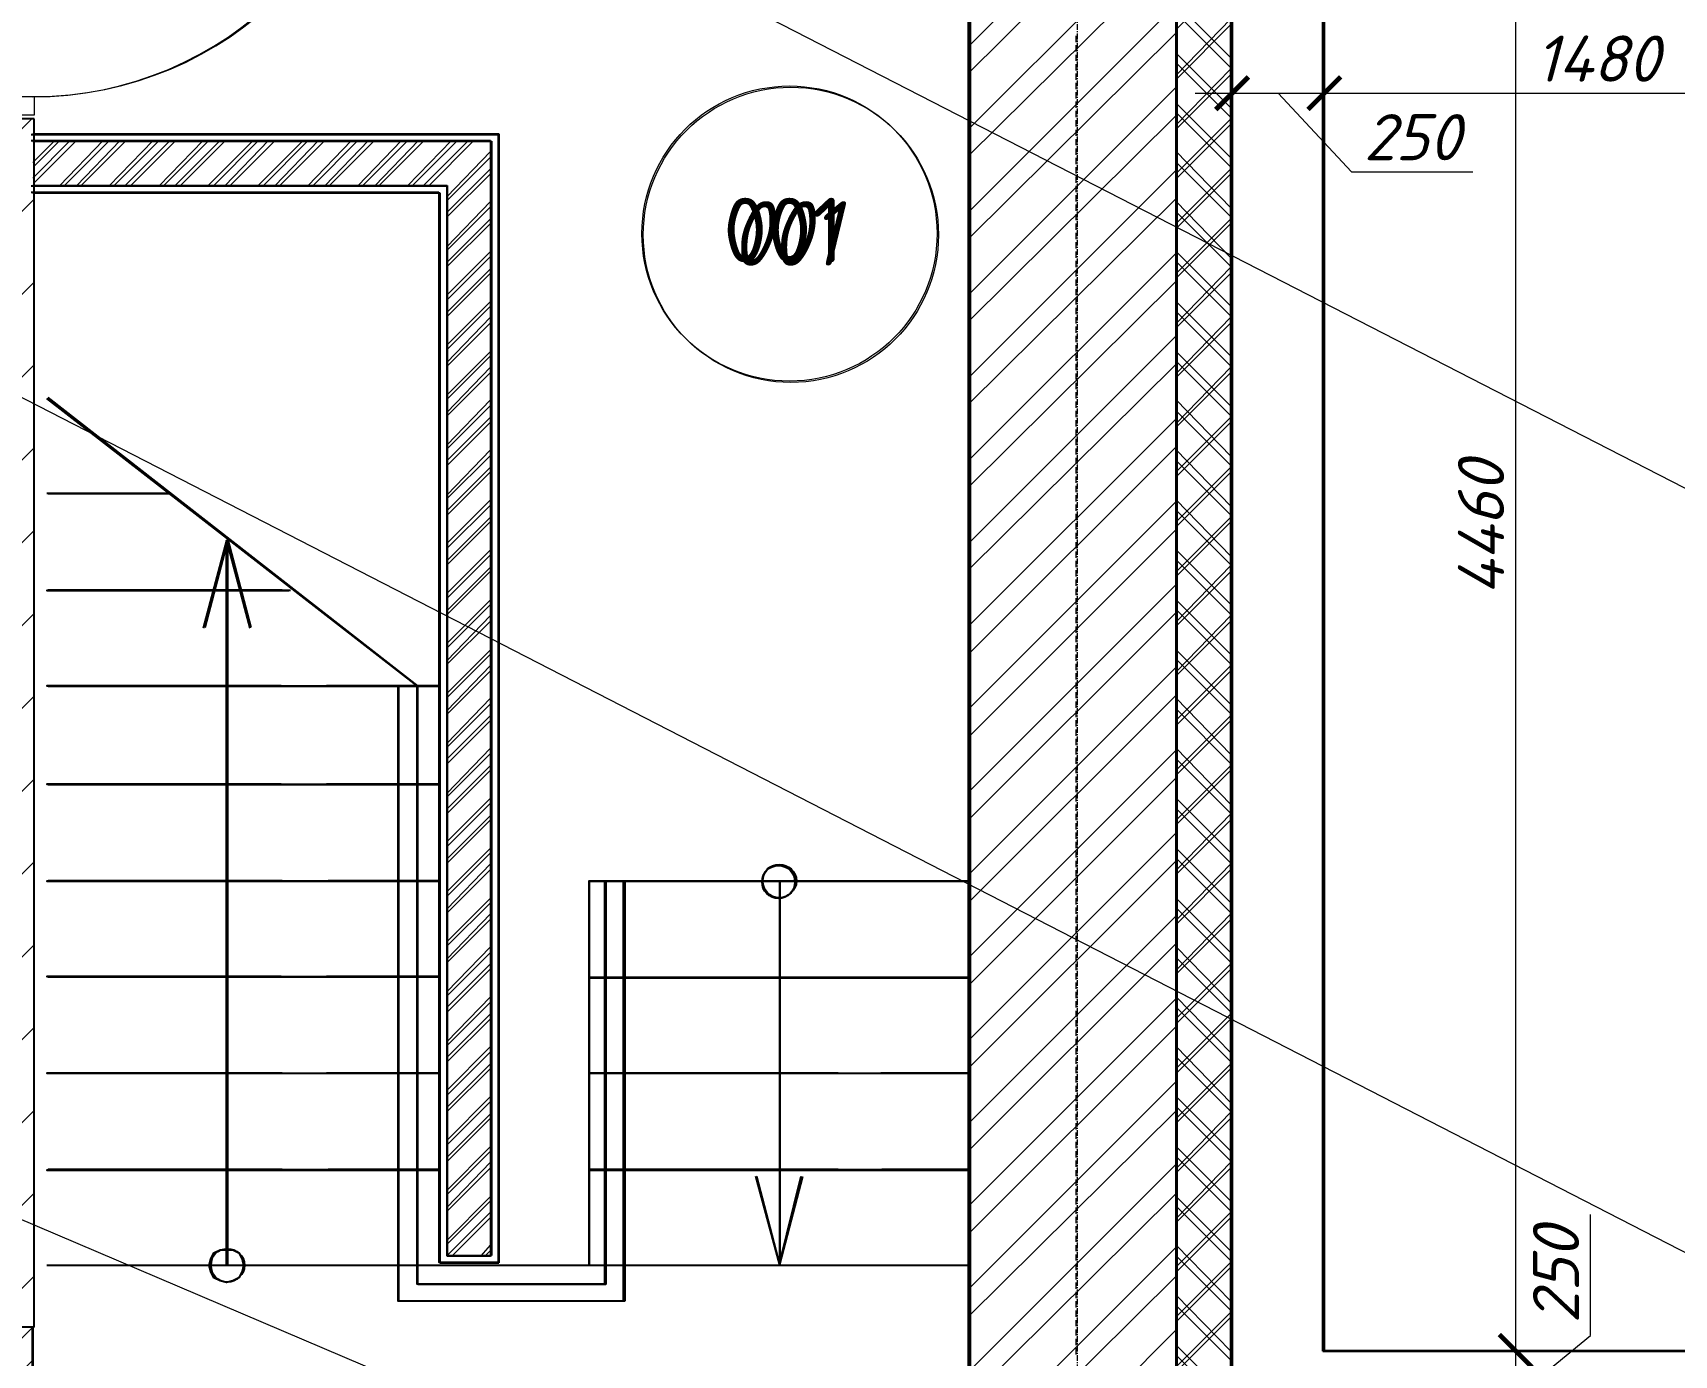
# Model space of a CAD drawing. Header units: millimetres. Extents: x -10178924 to 11692288, y -947381 to 58396.
# Drawn here: x 773527 to 777976, y -791469 to -787886 of the extents above; entities that cross this region are included whole.
import ezdxf

# ---------------------------------------------------------------- set-up
doc = ezdxf.new("R2010")
doc.units = ezdxf.units.MM
doc.linetypes.add('HIDDEN', pattern=[9.525, 6.35, -3.175])
doc.linetypes.add('осевая', pattern=[50.8, 31.75, -6.35, 6.35, -6.35])
for name, color, linetype, lineweight in [('PDF _0', 7, 'Continuous', 9), ('PDF _Стены', 7, 'Continuous', 9), ('PDF _Текст', 7, 'Continuous', 5), ('АР_Двери', 250, 'Continuous', 9), ('Двери', 7, 'Continuous', 9), ('ОСНОВНАЯ', 127, 'Continuous', 35), ('Основная ГКЛ', 250, 'Continuous', 9), ('Отделка СТЕН', 6, 'Continuous', 13), ('Перегородки', 162, 'Continuous', 9), ('Размеры клад.', 7, 'Continuous', 0), ('Размеры осевые', 153, 'Continuous', 9), ('Стены', 7, 'Continuous', 20), ('Стены.1', 7, 'Continuous', 25), ('ШТРИХОВКА', 252, 'Continuous', 15)]:
    doc.layers.add(name, color=color, linetype=linetype, lineweight=lineweight)
for name, color, linetype in [('PDF _PDF _Марки помещений', 5, 'Continuous'), ('PDF _Марки помещений', 5, 'Continuous'), ('PDF _Отделка СТЕН', 6, 'Continuous'), ('PDF _Стены.1', 7, 'Continuous'), ('Стены внутр.1', 7, 'Continuous')]:
    doc.layers.add(name, color=color, linetype=linetype)
for name, color, linetype, true_color in [('PDF _АР_Двери', 7, 'Continuous', 0x545454), ('PDF _Перегородки', 7, 'Continuous', 0x0037dd), ('PDF _Размеры осевые', 7, 'Continuous', 0x5d6970), ('PDF _штриховка', 7, 'Continuous', 0x95834a)]:
    doc.layers.add(name, color=color, linetype=linetype, true_color=true_color)
doc.styles.add('GOST 2.304_new', font='isocpeui.ttf')
doc.styles.add('ISOCPEUR', font='isocpeui.ttf', dxfattribs={"width": 0.9})
doc.styles.add('PDF ISOCPEUR', font='isocpeur.ttf')
doc.dimstyles.new('SPDS 1_50', dxfattribs={"dimscale": 50, "dimtxt": 2.5, "dimasz": 1.77, "dimexe": 1.25, "dimexo": 0.625, "dimtad": 1, "dimdec": 0, "dimrnd": 0.001, "dimtxsty": 'GOST 2.304_new', "dimblk": 'ARCHTICK', "dimcen": 2.5, "dimdle": 2, "dimclrt": 256, "dimadec": 0, "dimazin": 2, "dimtfac": 0.75, "dimtdec": 0, "dimtmove": 1, "dimatfit": 3, "dimfxl": 1, "dimtolj": 1, "dimlwd": 9, "dimlwe": 9, "dimarcsym": 0})
pattern_1 = [(45, (-2681.59, 241515.3), (-67.35192, 67.35192), []), (45, (-2636.69, 241515.3), (-67.35192, 67.35192), [])]

# ---------------------------------------------------------------- blocks, each defined once
blk = doc.blocks.new('*U2231')
at = {"layer": 'АР_Двери'}
for points in [[(-999.9, 0), (-1049.9, 0), (-1049.9, 125), (-999.9, 125)], [(-50, 0), (0, 0), (0, 125), (-50, 125)], [(-50, -949.9), (-85, -949.9), (-85, 0), (-50, 0)]]:
    blk.add_lwpolyline(points, close=True, dxfattribs=at)
blk.add_arc((-50, 0), 949.9, 180, 270, dxfattribs=at)
at = {"layer": 'Основная ГКЛ', "linetype": 'HIDDEN', "ltscale": 5}
for p, q in [((-1059.9, 125), (-1059.9, 0)), ((10, 0), (10, 125))]:
    blk.add_line(p, q, dxfattribs=at)
blk = doc.blocks.new('_ArchTick')
at = {"color": 0, "linetype": 'ByBlock', "const_width": 0.15}
blk.add_lwpolyline([(-0.5, -0.5), (0.5, 0.5)], dxfattribs=at)
blk = doc.blocks.new('*D2664')
at = {"layer": 'Defpoints', "color": 0, "ltscale": 100, "transparency": 16777216}
for p in [(54892.4, -6206.8), (54892.4, -10666.9), (55188, -10666.9)]:
    blk.add_point(p, dxfattribs=at)
at = {"layer": 'Размеры клад.', "color": 0, "lineweight": 9, "ltscale": 100, "transparency": 16777216}
for p, q in [((55188, -6106.8), (55188, -10766.9)), ((54923.6, -6206.8), (55250.5, -6206.8)), ((54923.6, -10666.9), (55250.5, -10666.9))]:
    blk.add_line(p, q, dxfattribs=at)
at = {"layer": 'Размеры клад.', "color": 0, "lineweight": 9, "ltscale": 100, "transparency": 16777216, "xscale": 88.5, "yscale": 88.5, "zscale": 88.5}
for p, rotation in [((55188, -6206.8), 90), ((55188, -10666.9), 270)]:
    blk.add_blockref('_ArchTick', p, dxfattribs=dict(at, rotation=rotation))
at = {"layer": 'Размеры клад.', "ltscale": 100, "transparency": 16777216, "insert": (55094.2, -8436.9), "char_height": 125, "attachment_point": 5, "rotation": 90, "style": 'GOST 2.304_new'}
blk.add_mtext('\\A1;4460', dxfattribs=at)
blk = doc.blocks.new('*D2665')
at = {"layer": 'Defpoints', "color": 0, "ltscale": 100, "transparency": 16777216}
for p in [(54892.4, -10666.9), (54923.6, -10916.9), (55188, -10916.9)]:
    blk.add_point(p, dxfattribs=at)
at = {"layer": 'Размеры клад.', "color": 0, "lineweight": 9, "ltscale": 100, "transparency": 16777216}
for p, q in [((55391.1, -10625.6), (55391.1, -10297.6)), ((55188, -10566.9), (55188, -11016.9)), ((55188, -10791.9), (55391.1, -10625.6)), ((54923.6, -10666.9), (55250.5, -10666.9)), ((54954.9, -10916.9), (55250.5, -10916.9))]:
    blk.add_line(p, q, dxfattribs=at)
at = {"layer": 'Размеры клад.', "color": 0, "lineweight": 9, "ltscale": 100, "transparency": 16777216, "xscale": 88.5, "yscale": 88.5, "zscale": 88.5}
for p, rotation in [((55188, -10666.9), 90), ((55188, -10916.9), 270)]:
    blk.add_blockref('_ArchTick', p, dxfattribs=dict(at, rotation=rotation))
at = {"layer": 'Размеры клад.', "ltscale": 100, "transparency": 16777216, "insert": (55297.4, -10461.6), "char_height": 125, "attachment_point": 5, "rotation": 90, "style": 'GOST 2.304_new'}
blk.add_mtext('\\A1;250', dxfattribs=at)
blk = doc.blocks.new('*D2669')
at = {"layer": 'Defpoints', "color": 0, "ltscale": 100, "transparency": 16777216}
for p in [(54419.4, -7158.6), (54669.4, -7158.6), (54669.4, -7258.8)]:
    blk.add_point(p, dxfattribs=at)
at = {"layer": 'Размеры клад.', "color": 0, "lineweight": 9, "ltscale": 100, "transparency": 16777216}
for p, q in [((54419.4, -7189.9), (54419.4, -7321.3)), ((54669.4, -7189.9), (54669.4, -7321.3)), ((54319.4, -7258.8), (54769.4, -7258.8)), ((54544.4, -7258.8), (54743.5, -7471.6)), ((54743.5, -7471.6), (55071.6, -7471.6))]:
    blk.add_line(p, q, dxfattribs=at)
at = {"layer": 'Размеры клад.', "color": 0, "lineweight": 9, "ltscale": 100, "transparency": 16777216, "xscale": 88.5, "yscale": 88.5, "zscale": 88.5, "rotation": 180}
blk.add_blockref('_ArchTick', (54419.4, -7258.8), dxfattribs=at)
at = {"layer": 'Размеры клад.', "color": 0, "lineweight": 9, "ltscale": 100, "transparency": 16777216, "xscale": 88.5, "yscale": 88.5, "zscale": 88.5}
blk.add_blockref('_ArchTick', (54669.4, -7258.8), dxfattribs=at)
at = {"layer": 'Размеры клад.', "ltscale": 100, "transparency": 16777216, "insert": (54907.5, -7377.9), "char_height": 125, "attachment_point": 5, "style": 'GOST 2.304_new'}
blk.add_mtext('\\A1;250', dxfattribs=at)
blk = doc.blocks.new('*D2670')
at = {"layer": 'Defpoints', "color": 0, "ltscale": 100, "transparency": 16777216}
for p in [(54669.4, -7158.6), (56149.4, -7258.8), (56149.4, -7442.6)]:
    blk.add_point(p, dxfattribs=at)
at = {"layer": 'Размеры клад.', "color": 0, "lineweight": 9, "ltscale": 100, "transparency": 16777216}
for p, q in [((54669.4, -7189.9), (54669.4, -7321.3)), ((56149.4, -7411.3), (56149.4, -7196.3)), ((54569.4, -7258.8), (56249.4, -7258.8))]:
    blk.add_line(p, q, dxfattribs=at)
at = {"layer": 'Размеры клад.', "color": 0, "lineweight": 9, "ltscale": 100, "transparency": 16777216, "xscale": 88.5, "yscale": 88.5, "zscale": 88.5, "rotation": 180}
blk.add_blockref('_ArchTick', (54669.4, -7258.8), dxfattribs=at)
at = {"layer": 'Размеры клад.', "color": 0, "lineweight": 9, "ltscale": 100, "transparency": 16777216, "xscale": 88.5, "yscale": 88.5, "zscale": 88.5}
blk.add_blockref('_ArchTick', (56149.4, -7258.8), dxfattribs=at)
at = {"layer": 'Размеры клад.', "ltscale": 100, "transparency": 16777216, "insert": (55409.4, -7165.1), "char_height": 125, "attachment_point": 5, "style": 'GOST 2.304_new'}
blk.add_mtext('\\A1;1480', dxfattribs=at)
blk = doc.blocks.new('A$C5282721b')
at = {"layer": 'Отделка СТЕН', "true_color": 0x000000, "transparency": 33554687}
h = blk.add_hatch(dxfattribs=at)
h.set_pattern_fill('ANSI37', color=18, scale=30)
h.set_pattern_definition([(45, (-41798992.71, -985532.45), (-67.3519209, 67.3519209), []), (135, (-41798992.71, -985532.45), (-67.3519209, -67.3519209), [])])
h.paths.add_polyline_path([(54269.391, 398.057), (54419.391, 398.057), (54419.391, -10916.943), (54269.391, -10916.943)])
at = {"layer": 'Перегородки', "lineweight": 20, "true_color": 0x000000, "transparency": 33554687}
h = blk.add_hatch(dxfattribs=at)
h.set_pattern_fill('ANSI32', color=18, scale=10)
h.set_pattern_definition(pattern_1)
h.paths.add_polyline_path([(51172.073, -7388.464), (51172.073, -7508.464), (52291.601, -7508.464), (52291.601, -10408.464), (52411.601, -10408.464), (52411.601, -7388.464)])
h = blk.add_hatch(dxfattribs=at)
h.set_pattern_fill('ANSI32', color=18, scale=10)
h.set_pattern_definition(pattern_1)
h.paths.add_polyline_path([(50792.073, -10604.545), (50792.073, -11091.301), (50792.073, -11510.474), (51168.725, -11510.474), (51168.725, -10604.545)])
at = {"layer": 'ШТРИХОВКА', "ltscale": 100, "true_color": 0x000000, "transparency": 33554687}
h = blk.add_hatch(dxfattribs=at)
h.set_pattern_fill('ANSI31', color=18, scale=50)
h.set_pattern_definition([(45, (-78432.53, 22970.06), (-112.2532, 112.2532), [])])
h.paths.add_polyline_path([(51172.073, -6080.061), (51172.073, -6258.074), (50792.073, -6258.074), (50792.073, -5660.061), (53709.391, -5660.061), (53709.391, -5442.061), (54269.391, -5442.061), (54269.391, -12156.906), (47519.391, -12156.906), (47519.391, -11596.906), (50792.073, -11596.906), (50792.073, -11510.474), (51172.073, -11510.474), (51172.073, -11596.906), (53709.391, -11596.906), (53709.391, -6080.061)])
h = blk.add_hatch(dxfattribs=at)
h.set_pattern_fill('ANSI31', color=18, scale=50)
h.set_pattern_definition([(45, (-81439.85, 21183.47), (-112.2532, 112.2532), [])])
h.paths.add_polyline_path([(50792.073, -7328.074), (50792.074, -7328.074), (51172.073, -7328.074), (51172.073, -10602.56), (50792.073, -10602.56)])
at = {"color": 18, "linetype": 'Continuous', "true_color": 0x000000, "transparency": 33554687}
for p, q in [((52213.013, -8865.838), (51209.773, -8083.651)), ((51538.518, -8344.38), (51209.773, -8344.38)), ((51697.225, -8469.073), (51759.573, -8707.13)), ((52160.991, -10532.234), (52160.991, -8865.835)), ((52212.003, -10486.89), (52212.003, -8865.835)), ((52676.855, -9394.42), (52676.855, -10435.878)), ((52722.199, -9394.42), (52722.199, -10486.89)), ((52773.211, -9394.42), (52773.211, -10532.234)), ((53193.123, -10432.674), (53255.471, -10194.617)), ((53709.391, -10435.881), (51209.773, -10435.881)), ((52722.199, -10486.89), (52212.003, -10486.89)), ((52773.211, -10532.234), (52160.991, -10532.234))]:
    blk.add_line(p, q, dxfattribs=at)
for points in [[(51697.225, -10435.878), (51697.225, -9222.921), (51697.225, -8979.195), (51697.225, -8718.466), (51697.225, -8469.073), (51634.877, -8707.13)], [(51844.593, -8605.106), (51209.775, -8605.106), (51867.266, -8605.106)], [(51844.593, -8865.835), (51209.775, -8865.835), (52271.601, -8865.835), (51969.29, -8865.835)], [(51844.593, -9132.232), (51209.775, -9132.232), (52271.601, -9132.232), (51969.29, -9132.232)], [(51844.593, -9392.961), (51209.775, -9392.961), (52271.601, -9392.961), (51969.29, -9392.961)], [(52676.855, -9394.42), (53709.391, -9394.42)], [(53193.123, -9394.42), (53193.123, -9928.22), (53193.123, -10183.281), (53193.123, -10432.674), (53130.775, -10194.617)], [(51844.593, -9653.69), (51209.775, -9653.69), (52271.601, -9653.69), (51969.29, -9653.69)], [(52676.855, -9654.42), (53709.391, -9654.42)], [(51844.593, -9914.42), (51209.775, -9914.42), (52271.601, -9914.42), (51969.29, -9914.42)], [(53351.35, -9914.42), (52676.855, -9914.42), (53709.391, -9914.42), (53470.378, -9914.42)], [(51844.593, -10175.149), (51209.775, -10175.149), (52271.601, -10175.149), (51969.29, -10175.149)], [(53351.35, -10175.149), (52676.855, -10175.149)], [(52676.855, -10175.149), (53709.391, -10175.149), (53470.378, -10175.149)]]:
    blk.add_lwpolyline(points, dxfattribs=at)
for points in [[(53147.777, -9394.422), (53147.777, -9366.082), (53164.781, -9349.078), (53193.122, -9349.078)], [(53193.122, -9349.078), (53215.794, -9349.078), (53238.466, -9366.082), (53238.466, -9394.422)], [(53193.122, -9439.766), (53164.781, -9439.766), (53147.777, -9417.094), (53147.777, -9394.422)], [(53238.466, -9394.422), (53238.466, -9417.094), (53215.794, -9439.766), (53193.122, -9439.766)], [(51651.879, -10435.88), (51651.879, -10407.54), (51668.883, -10390.536), (51697.223, -10390.536)], [(51697.223, -10390.536), (51719.895, -10390.536), (51742.567, -10407.54), (51742.567, -10435.88)], [(51697.223, -10481.225), (51668.883, -10481.225), (51651.879, -10458.552), (51651.879, -10435.88)], [(51742.567, -10435.88), (51742.567, -10458.552), (51719.895, -10481.225), (51697.223, -10481.225)]]:
    blk.add_open_spline(points, degree=3, dxfattribs=at)
at = {"layer": 'PDF _Марки помещений', "color": 18, "lineweight": 9, "true_color": 0x000000, "transparency": 33554687}
blk.add_circle((53223.41, -7642.62), 400.064, dxfattribs=at)
at = {"layer": 'ОСНОВНАЯ', "color": 18, "ltscale": 100, "true_color": 0x000000, "transparency": 33554687}
blk.add_line((51168.725, -11510.474), (51168.725, -10602.56), dxfattribs=at)
at = {"layer": 'Перегородки', "color": 18, "linetype": 'Continuous', "lineweight": 25, "true_color": 0x000000, "transparency": 33554687}
for p, q in [((51168.725, -7368.464), (52431.601, -7368.464)), ((52431.601, -7368.464), (52431.601, -10428.464)), ((51168.725, -7388.464), (52411.601, -7388.464)), ((52411.601, -7388.464), (52411.601, -10408.464)), ((51168.725, -7508.464), (52291.601, -7508.464)), ((52291.601, -7508.464), (52291.601, -10408.464)), ((51168.725, -7528.464), (52271.601, -7528.464)), ((52271.601, -7528.464), (52271.601, -10428.464)), ((52291.601, -10408.464), (52411.601, -10408.464)), ((52271.601, -10428.464), (52431.601, -10428.464))]:
    blk.add_line(p, q, dxfattribs=at)
at = {"layer": 'Размеры осевые', "color": 251, "linetype": 'осевая', "ltscale": 0.5, "transparency": 33554687}
blk.add_line((54000, -19000), (54000, 1500), dxfattribs=at)
at = {"layer": 'Стены', "color": 18, "lineweight": 30, "true_color": 0x000000, "transparency": 33554687}
for p, q in [((54419.391, -11006.943), (54419.391, -5461.953)), ((54669.391, -10666.943), (54669.391, -6206.82)), ((56149.391, -10666.943), (54669.391, -10666.943))]:
    blk.add_line(p, q, dxfattribs=at)
at = {"layer": 'Стены внутр.1', "color": 18, "linetype": 'Continuous', "true_color": 0x000000, "transparency": 33554687}
for p, q in [((51172.073, -7328.074), (51082.073, -7328.074)), ((51172.073, -10602.56), (50792.073, -10602.56))]:
    blk.add_line(p, q, dxfattribs=at)
at = {"layer": 'Стены внутр.1', "color": 18, "linetype": 'Continuous', "true_color": 0x000000, "transparency": 33554687, "flags": 128}
blk.add_lwpolyline([(51172.073, -10602.56), (51172.073, -7328.074)], dxfattribs=at)
at = {"layer": 'Стены.1', "color": 18, "linetype": 'Continuous', "true_color": 0x000000, "transparency": 33554687}
blk.add_line((54269.391, -12066.906), (54269.391, -5459.953), dxfattribs=at)
at = {"layer": 'Стены.1', "color": 18, "linetype": 'Continuous', "true_color": 0x000000, "transparency": 33554687, "flags": 128}
for points in [[(54269.391, -5441.991), (54269.391, -12156.906)], [(53709.391, -6080.061), (53709.391, -11596.906)]]:
    blk.add_lwpolyline(points, dxfattribs=at)
at = {"layer": 'Двери', "color": 18, "linetype": 'Continuous', "ltscale": 2, "true_color": 0x000000, "transparency": 33554687, "rotation": 90}
blk.add_blockref('*U2231', (51172.073, -6268.074), dxfattribs=at)
at = {"layer": 'PDF _Марки помещений', "color": 18, "lineweight": 9, "true_color": 0x000000, "transparency": 33554687, "insert": (53060.437, -7726.335), "char_height": 175, "attachment_point": 7, "style": 'ISOCPEUR'}
blk.add_mtext('001', dxfattribs=at)
at = {"layer": 'Размеры клад.', "color": 18, "ltscale": 100, "true_color": 0x000000, "transparency": 33554687}
dim = blk.add_linear_dim(base=(55187.978, -10666.943), p1=(54892.374, -6206.82), p2=(54892.374, -10666.943), angle=90, dimstyle='SPDS 1_50', dxfattribs=at)
dim.commit()
dim.dimension.update_dxf_attribs({"geometry": '*D2664', "text_midpoint": (55094.228, -8436.881)})
dim = blk.add_linear_dim(base=(56149.391, -7258.84), p1=(54669.391, -7158.628), p2=(56149.391, -7442.561), dimstyle='SPDS 1_50', dxfattribs=at)
dim.commit()
dim.dimension.update_dxf_attribs({"geometry": '*D2670', "text_midpoint": (55409.391, -7165.09)})
dim = blk.add_linear_dim(base=(54669.391, -7258.84), p1=(54419.391, -7158.628), p2=(54669.391, -7158.628), dimstyle='SPDS 1_50', dxfattribs=at)
dim.commit()
dim.dimension.update_dxf_attribs({"geometry": '*D2669', "text_midpoint": (54774.777, -7471.603), "dimtype": 128})
dim = blk.add_linear_dim(base=(55187.978, -10916.943), p1=(54892.374, -10666.943), p2=(54923.624, -10916.943), angle=90, dimstyle='SPDS 1_50', dxfattribs=at)
dim.commit()
dim.dimension.update_dxf_attribs({"geometry": '*D2665', "text_midpoint": (55391.103, -10594.35), "dimtype": 128})

msp = doc.modelspace()

# ---------------------------------------------------------------- linework, layer by layer
at = {"layer": 'PDF _0', "lineweight": 25}
for points in [[(774568.6, -789655.1), (773565.4, -788876.2)], [(773895.5, -789134.4), (773565.3, -789134.4)], [(774052.2, -791225.7), (774052.2, -790015), (774052.2, -789769.5), (774052.2, -789511.2), (774052.2, -789261.5), (773988.7, -789498.5)], [(774052.2, -789261.4), (774115.6, -789498.5)], [(774200.3, -789396.9), (773565.3, -789396.9), (774221.5, -789396.9)], [(774200.3, -789655.1), (773565.3, -789655.1), (774627.9, -789655.1), (774323.1, -789655.1)], [(775127.4, -790184.3), (775127.4, -791323), (774517.8, -791323), (774517.8, -789655.1)], [(775076.6, -790184.3), (775076.6, -791276.4), (774568.6, -791276.4), (774568.6, -789655.1)], [(774200.3, -789921.8), (773565.3, -789921.8), (774627.9, -789921.8), (774323.1, -789921.8)], [(774200.3, -790184.3), (773565.3, -790184.3), (774627.9, -790184.3), (774323.1, -790184.3)], [(776063, -790184.3), (775034.3, -790184.3), (775034.3, -791225.6)], [(775550.8, -790184.3), (775550.8, -790717.7), (775550.8, -790975.9), (775550.8, -791221.4), (775487.3, -790984.4)], [(774200.3, -790442.5), (773565.3, -790442.5), (774627.9, -790442.5), (774323.1, -790442.5)], [(775034.3, -790446.7), (776063, -790446.7)], [(774200.3, -790705), (773565.3, -790705), (774627.9, -790705), (774323.1, -790705)], [(775707.4, -790705), (775034.3, -790705), (776063, -790705), (775825.9, -790705)], [(774200.3, -790967.5), (773565.3, -790967.5), (774627.9, -790967.5), (774323.1, -790967.5)], [(775707.4, -790967.5), (775034.3, -790967.5), (776063, -790967.5), (775825.9, -790967.5)], [(775550.8, -791221.5), (775610, -790984.4)], [(776063, -791225.7), (773565.4, -791225.7)]]:
    msp.add_lwpolyline(points, dxfattribs=at)
msp.add_lwpolyline([(774098.7, -791225.7), (774094.5, -791242.6), (774086, -791259.6), (774069.1, -791268), (774052.2, -791272.3), (774035.2, -791268), (774018.3, -791259.6), (774009.8, -791242.6), (774005.6, -791225.7), (774009.8, -791208.8), (774018.3, -791191.8), (774035.2, -791183.4), (774052.2, -791183.4), (774069.1, -791183.4), (774086, -791191.8), (774094.5, -791208.8)], close=True, dxfattribs=at)
msp.add_circle((775548.5, -790186.6), 44.7, dxfattribs=at)
at = {"layer": 'PDF _PDF _Марки помещений', "lineweight": 9}
msp.add_circle((775578.3, -788429.6), 400, dxfattribs=at)
at = {"layer": 'PDF _АР_Двери', "lineweight": 9}
msp.add_arc((773525.1, -787108.8), 950.4, 270, 360, dxfattribs=at)
at = {"layer": 'PDF _Отделка СТЕН', "lineweight": 13}
for points in [[(776774.2, -787953.3), (776626, -787805.1)], [(776626, -787999.9), (776774.2, -787847.5)], [(776774.2, -788088.8), (776626, -787940.6)], [(776626, -788135.3), (776774.2, -787982.9)], [(776774.2, -788224.2), (776626, -788076.1)], [(776626, -788266.6), (776774.2, -788118.4)], [(776774.2, -788359.7), (776626, -788207.3)], [(776626, -788402), (776774.2, -788253.9)], [(776774.2, -788495.2), (776626, -788342.8)], [(776626, -788537.5), (776774.2, -788389.3)], [(776774.2, -788626.4), (776626, -788478.2)], [(776626, -788673), (776774.2, -788520.6)], [(776774.2, -788761.9), (776626, -788613.7)], [(776626, -788808.4), (776774.2, -788656)], [(776774.2, -788897.3), (776626, -788749.2)], [(776626, -788943.9), (776774.2, -788791.5)], [(776774.2, -789032.8), (776626, -788880.4)], [(776626, -789075.1), (776774.2, -788927)], [(776774.2, -789168.3), (776626, -789015.9)], [(776626, -789210.6), (776774.2, -789062.4)], [(776774.2, -789303.7), (776626, -789151.3)], [(776626, -789346.1), (776774.2, -789197.9)], [(776774.2, -789435), (776626, -789286.8)], [(776626, -789481.5), (776774.2, -789329.1)], [(776774.2, -789570.4), (776626, -789422.3)], [(776626, -789617), (776774.2, -789464.6)], [(776774.2, -789705.9), (776626, -789557.7)], [(776626, -789748.2), (776774.2, -789600.1)], [(776774.2, -789841.4), (776626, -789689)], [(776626, -789883.7), (776774.2, -789735.5)], [(776774.2, -789976.8), (776626, -789824.4)], [(776626, -790019.2), (776774.2, -789871)], [(776774.2, -790108.1), (776626, -789959.9)], [(776626, -790154.6), (776774.2, -790002.2)], [(776774.2, -790243.5), (776626, -790095.4)], [(776626, -790290.1), (776774.2, -790137.7)], [(776774.2, -790379), (776626, -790230.9)], [(776626, -790425.6), (776774.2, -790273.2)], [(776774.2, -790514.5), (776626, -790362.1)], [(776626, -790556.8), (776774.2, -790408.7)], [(776774.2, -790649.9), (776626, -790497.6)], [(776626, -790692.3), (776774.2, -790544.1)], [(776774.2, -790785.4), (776626, -790633)], [(776626, -790827.7), (776774.2, -790679.6)], [(776774.2, -790916.7), (776626, -790768.5)], [(776626, -790963.2), (776774.2, -790810.8)], [(776774.2, -791052.1), (776626, -790904)], [(776626, -791098.7), (776774.2, -790946.3)], [(776774.2, -791187.6), (776626, -791039.4)], [(776626, -791229.9), (776774.2, -791081.8)], [(776774.2, -791323.1), (776626, -791170.7)], [(776626, -791365.4), (776774.2, -791217.2)], [(776774.2, -791458.5), (776626, -791306.1)], [(776626, -791500.9), (776774.2, -791352.7)], [(776774.2, -791589.8), (776626, -791441.6)]]:
    msp.add_lwpolyline(points, dxfattribs=at)
at = {"layer": 'PDF _Перегородки', "color": 5, "lineweight": 25}
for points in [[(773523, -788160.7), (774788.7, -788160.7)], [(774788.8, -788160.7), (774788.8, -791217.1)], [(773523, -788177.7), (774767.5, -788177.7)], [(774767.6, -788177.7), (774767.6, -791200.2)], [(773523, -788300.4), (774649, -788300.4)], [(773523, -788317.4), (774627.8, -788317.4)], [(774627.9, -788317.4), (774627.9, -791217.1), (774788.8, -791217.1)], [(774649.1, -788300.4), (774649.1, -791200.2)], [(774649.1, -791200.3), (774767.6, -791200.3)]]:
    msp.add_lwpolyline(points, dxfattribs=at)
at = {"layer": 'PDF _Перегородки', "color": 5, "lineweight": 20}
for points in [[(773527.2, -788236.9), (773586.5, -788177.7)], [(773527.2, -788279.3), (773628.8, -788177.7)], [(773599.2, -788300.4), (773717.7, -788177.7)], [(773645.7, -788300.4), (773764.3, -788177.7)], [(773734.6, -788300.4), (773853.2, -788177.7)], [(773777, -788300.4), (773899.7, -788177.7)], [(773870.1, -788300.4), (773988.6, -788177.7)], [(773912.5, -788300.4), (774035.2, -788177.7)], [(774001.4, -788300.4), (774124.1, -788177.7)], [(774047.9, -788300.4), (774166.4, -788177.7)], [(774136.8, -788300.4), (774259.6, -788177.7)], [(774183.4, -788300.4), (774301.9, -788177.7)], [(774272.3, -788300.4), (774390.8, -788177.7)], [(774318.9, -788300.4), (774437.4, -788177.7)], [(774407.8, -788300.4), (774526.3, -788177.7)], [(774454.3, -788300.4), (774572.9, -788177.7)], [(774543.2, -788300.4), (774661.8, -788177.7)], [(774585.6, -788300.4), (774708.3, -788177.7)], [(774649.1, -788330.1), (774767.6, -788207.3)], [(774649.1, -788372.4), (774767.6, -788253.9)], [(774649.1, -788465.5), (774767.6, -788342.8)], [(774649.1, -788507.9), (774767.6, -788389.3)], [(774649.1, -788596.8), (774767.6, -788478.2)], [(774649.1, -788643.3), (774767.6, -788524.8)], [(774649.1, -788732.2), (774767.6, -788613.7)], [(774649.1, -788778.8), (774767.6, -788656)], [(774649.1, -788867.7), (774767.6, -788749.2)], [(774649.1, -788914.3), (774767.6, -788791.5)], [(774649.1, -789003.2), (774767.6, -788880.4)], [(774649.1, -789045.5), (774767.6, -788927)], [(774649.1, -789138.6), (774767.6, -789015.9)], [(774649.1, -789181), (774767.6, -789062.4)], [(774649.1, -789269.9), (774767.6, -789151.3)], [(774649.1, -789316.4), (774767.6, -789197.9)], [(774649.1, -789405.3), (774767.6, -789286.8)], [(774649.1, -789451.9), (774767.6, -789333.4)], [(774649.1, -789540.8), (774767.6, -789422.3)], [(774649.1, -789587.4), (774767.6, -789464.6)], [(774649.1, -789676.3), (774767.6, -789557.7)], [(774649.1, -789722.8), (774767.6, -789600.1)], [(774649.1, -789811.7), (774767.6, -789689)], [(774649.1, -789854.1), (774767.6, -789735.5)], [(774649.1, -789947.2), (774767.6, -789824.4)], [(774649.1, -789989.5), (774767.6, -789871)], [(774649.1, -790078.4), (774767.6, -789959.9)], [(774649.1, -790125), (774767.6, -790006.5)], [(774649.1, -790213.9), (774767.6, -790095.4)], [(774649.1, -790260.5), (774767.6, -790137.7)], [(774649.1, -790349.4), (774767.6, -790230.9)], [(774649.1, -790395.9), (774767.6, -790273.2)], [(774649.1, -790484.8), (774767.6, -790362.1)], [(774649.1, -790527.2), (774767.6, -790408.7)], [(774649.1, -790620.3), (774767.6, -790497.6)], [(774649.1, -790662.7), (774767.6, -790544.1)], [(774649.1, -790751.6), (774767.6, -790633)], [(774649.1, -790798.1), (774767.6, -790679.6)], [(774649.1, -790887), (774767.6, -790768.5)], [(774649.1, -790933.6), (774767.6, -790815.1)], [(774649.1, -791022.5), (774767.6, -790904)], [(774649.1, -791069.1), (774767.6, -790946.3)], [(774649.1, -791158), (774767.6, -791039.4)], [(774649.1, -791200.3), (774767.6, -791081.8)], [(774742.2, -791200.3), (774767.6, -791170.7)]]:
    msp.add_lwpolyline(points, dxfattribs=at)
at = {"layer": 'PDF _Размеры осевые', "lineweight": 9}
for points in [[(776355.1, -787889.8), (776355.1, -787889.8)], [(776355.1, -787911), (776355.1, -787894)], [(776355.1, -787915.2), (776355.1, -787915.2)], [(776355.1, -787936.4), (776355.1, -787919.4)], [(776355.1, -787940.6), (776355.1, -787940.6)], [(776355.1, -787961.8), (776355.1, -787944.8)], [(776355.1, -787966), (776355.1, -787966)], [(776355.1, -787987.2), (776355.1, -787970.2)], [(776355.1, -787991.4), (776355.1, -787991.4)], [(776355.1, -788012.6), (776355.1, -787995.6)], [(776355.1, -788016.8), (776355.1, -788016.8)], [(776355.1, -788038), (776355.1, -788021)], [(776355.1, -788042.2), (776355.1, -788042.2)], [(776355.1, -788063.4), (776355.1, -788046.4)], [(776355.1, -788067.6), (776355.1, -788067.6)], [(776355.1, -788088.8), (776355.1, -788071.8)], [(776355.1, -788093), (776355.1, -788093)], [(776355.1, -788114.2), (776355.1, -788097.2)], [(776355.1, -788118.4), (776355.1, -788118.4)], [(776355.1, -788139.6), (776355.1, -788122.6)], [(776355.1, -788143.8), (776355.1, -788143.8)], [(776355.1, -788165), (776355.1, -788148)], [(776355.1, -788169.2), (776355.1, -788169.2)], [(776355.1, -788190.4), (776355.1, -788173.4)], [(776355.1, -788194.6), (776355.1, -788194.6)], [(776355.1, -788215.8), (776355.1, -788198.8)], [(776355.1, -788220), (776355.1, -788220)], [(776355.1, -788241.2), (776355.1, -788224.2)], [(776355.1, -788245.4), (776355.1, -788245.4)], [(776355.1, -788266.6), (776355.1, -788249.6)], [(776355.1, -788270.8), (776355.1, -788270.8)], [(776355.1, -788292), (776355.1, -788275)], [(776355.1, -788296.2), (776355.1, -788296.2)], [(776355.1, -788317.4), (776355.1, -788300.4)], [(776355.1, -788321.6), (776355.1, -788321.6)], [(776355.1, -788342.8), (776355.1, -788325.8)], [(776355.1, -788347), (776355.1, -788347)], [(776355.1, -788368.2), (776355.1, -788351.2)], [(776355.1, -788372.4), (776355.1, -788372.4)], [(776355.1, -788393.6), (776355.1, -788376.6)], [(776355.1, -788397.8), (776355.1, -788397.8)], [(776355.1, -788419), (776355.1, -788402)], [(776355.1, -788423.2), (776355.1, -788423.2)], [(776355.1, -788444.4), (776355.1, -788427.4)], [(776355.1, -788448.6), (776355.1, -788448.6)], [(776355.1, -788469.8), (776355.1, -788452.8)], [(776355.1, -788474), (776355.1, -788474)], [(776355.1, -788495.2), (776355.1, -788478.2)], [(776355.1, -788499.4), (776355.1, -788499.4)], [(776355.1, -788520.6), (776355.1, -788503.6)], [(776355.1, -788524.8), (776355.1, -788524.8)], [(776355.1, -788546), (776355.1, -788529)], [(776355.1, -788550.2), (776355.1, -788550.2)], [(776355.1, -788571.4), (776355.1, -788554.4)], [(776355.1, -788575.6), (776355.1, -788575.6)], [(776355.1, -788596.8), (776355.1, -788579.8)], [(776355.1, -788601), (776355.1, -788601)], [(776355.1, -788622.2), (776355.1, -788605.2)], [(776355.1, -788626.4), (776355.1, -788626.4)], [(776355.1, -788647.6), (776355.1, -788630.6)], [(776355.1, -788651.8), (776355.1, -788651.8)], [(776355.1, -788673), (776355.1, -788656)], [(776355.1, -788677.2), (776355.1, -788677.2)], [(776355.1, -788698.4), (776355.1, -788681.4)], [(776355.1, -788702.6), (776355.1, -788702.6)], [(776355.1, -788723.8), (776355.1, -788706.8)], [(776355.1, -788728), (776355.1, -788728)], [(776355.1, -788749.2), (776355.1, -788732.2)], [(776355.1, -788753.4), (776355.1, -788753.4)], [(776355.1, -788774.6), (776355.1, -788757.6)], [(776355.1, -788778.8), (776355.1, -788778.8)], [(776355.1, -788800), (776355.1, -788783)], [(776355.1, -788804.2), (776355.1, -788804.2)], [(776355.1, -788825.4), (776355.1, -788808.4)], [(776355.1, -788829.6), (776355.1, -788829.6)], [(776355.1, -788850.8), (776355.1, -788833.8)], [(776355.1, -788855), (776355.1, -788855)], [(776355.1, -788876.2), (776355.1, -788859.2)], [(776355.1, -788880.4), (776355.1, -788880.4)], [(776355.1, -788901.6), (776355.1, -788884.6)], [(776355.1, -788905.8), (776355.1, -788905.8)], [(776355.1, -788927), (776355.1, -788910)], [(776355.1, -788931.2), (776355.1, -788931.2)], [(776355.1, -788952.4), (776355.1, -788935.4)], [(776355.1, -788956.6), (776355.1, -788956.6)], [(776355.1, -788977.8), (776355.1, -788960.8)], [(776355.1, -788982), (776355.1, -788982)], [(776355.1, -789003.2), (776355.1, -788986.2)], [(776355.1, -789007.4), (776355.1, -789007.4)], [(776355.1, -789028.6), (776355.1, -789011.6)], [(776355.1, -789032.8), (776355.1, -789032.8)], [(776355.1, -789054), (776355.1, -789037)], [(776355.1, -789058.2), (776355.1, -789058.2)], [(776355.1, -789079.4), (776355.1, -789062.4)], [(776355.1, -789083.6), (776355.1, -789083.6)], [(776355.1, -789104.8), (776355.1, -789087.8)], [(776355.1, -789109), (776355.1, -789109)], [(776355.1, -789130.2), (776355.1, -789113.2)], [(776355.1, -789134.4), (776355.1, -789134.4)], [(776355.1, -789155.6), (776355.1, -789138.6)], [(776355.1, -789159.8), (776355.1, -789159.8)], [(776355.1, -789181), (776355.1, -789164)], [(776355.1, -789185.2), (776355.1, -789185.2)], [(776355.1, -789206.4), (776355.1, -789189.4)], [(776355.1, -789210.6), (776355.1, -789210.6)], [(776355.1, -789231.8), (776355.1, -789214.8)], [(776355.1, -789236), (776355.1, -789236)], [(776355.1, -789257.2), (776355.1, -789240.2)], [(776355.1, -789261.4), (776355.1, -789261.4)], [(776355.1, -789282.6), (776355.1, -789265.6)], [(776355.1, -789286.8), (776355.1, -789286.8)], [(776355.1, -789308), (776355.1, -789291)], [(776355.1, -789312.2), (776355.1, -789312.2)], [(776355.1, -789333.4), (776355.1, -789316.4)], [(776355.1, -789337.6), (776355.1, -789337.6)], [(776355.1, -789358.8), (776355.1, -789341.8)], [(776355.1, -789363), (776355.1, -789363)], [(776355.1, -789384.2), (776355.1, -789367.2)], [(776355.1, -789388.4), (776355.1, -789388.4)], [(776355.1, -789409.6), (776355.1, -789392.6)], [(776355.1, -789413.8), (776355.1, -789413.8)], [(776355.1, -789435), (776355.1, -789418)], [(776355.1, -789439.2), (776355.1, -789439.2)], [(776355.1, -789460.4), (776355.1, -789443.4)], [(776355.1, -789464.6), (776355.1, -789464.6)], [(776355.1, -789485.8), (776355.1, -789468.8)], [(776355.1, -789490), (776355.1, -789490)], [(776355.1, -789511.2), (776355.1, -789494.2)], [(776355.1, -789515.4), (776355.1, -789515.4)], [(776355.1, -789536.6), (776355.1, -789519.6)], [(776355.1, -789540.8), (776355.1, -789540.8)], [(776355.1, -789562), (776355.1, -789545)], [(776355.1, -789566.2), (776355.1, -789566.2)], [(776355.1, -789587.4), (776355.1, -789570.4)], [(776355.1, -789591.6), (776355.1, -789591.6)], [(776355.1, -789612.8), (776355.1, -789595.8)], [(776355.1, -789617), (776355.1, -789617)], [(776355.1, -789638.2), (776355.1, -789621.2)], [(776355.1, -789642.4), (776355.1, -789642.4)], [(776355.1, -789663.6), (776355.1, -789646.6)], [(776355.1, -789667.8), (776355.1, -789667.8)], [(776355.1, -789689), (776355.1, -789672)], [(776355.1, -789693.2), (776355.1, -789693.2)], [(776355.1, -789714.4), (776355.1, -789697.4)], [(776355.1, -789718.6), (776355.1, -789718.6)], [(776355.1, -789739.8), (776355.1, -789722.8)], [(776355.1, -789744), (776355.1, -789744)], [(776355.1, -789765.2), (776355.1, -789748.2)], [(776355.1, -789769.4), (776355.1, -789769.4)], [(776355.1, -789790.6), (776355.1, -789773.6)], [(776355.1, -789794.8), (776355.1, -789794.8)], [(776355.1, -789816), (776355.1, -789799)], [(776355.1, -789820.2), (776355.1, -789820.2)], [(776355.1, -789841.4), (776355.1, -789824.4)], [(776355.1, -789845.6), (776355.1, -789845.6)], [(776355.1, -789866.8), (776355.1, -789849.8)], [(776355.1, -789871), (776355.1, -789871)], [(776355.1, -789892.2), (776355.1, -789875.2)], [(776355.1, -789896.4), (776355.1, -789896.4)], [(776355.1, -789917.6), (776355.1, -789900.6)], [(776355.1, -789921.8), (776355.1, -789921.8)], [(776355.1, -789943), (776355.1, -789926)], [(776355.1, -789947.2), (776355.1, -789947.2)], [(776355.1, -789968.4), (776355.1, -789951.4)], [(776355.1, -789972.6), (776355.1, -789972.6)], [(776355.1, -789993.8), (776355.1, -789976.8)], [(776355.1, -789998), (776355.1, -789998)], [(776355.1, -790019.2), (776355.1, -790002.2)], [(776355.1, -790023.4), (776355.1, -790023.4)], [(776355.1, -790044.6), (776355.1, -790027.6)], [(776355.1, -790048.8), (776355.1, -790048.8)], [(776355.1, -790070), (776355.1, -790053)], [(776355.1, -790074.2), (776355.1, -790074.2)], [(776355.1, -790095.4), (776355.1, -790078.4)], [(776355.1, -790099.6), (776355.1, -790099.6)], [(776355.1, -790120.8), (776355.1, -790103.8)], [(776355.1, -790125), (776355.1, -790125)], [(776355.1, -790146.2), (776355.1, -790129.2)], [(776355.1, -790150.4), (776355.1, -790150.4)], [(776355.1, -790171.6), (776355.1, -790154.6)], [(776355.1, -790175.8), (776355.1, -790175.8)], [(776355.1, -790197), (776355.1, -790180)], [(776355.1, -790201.2), (776355.1, -790201.2)], [(776355.1, -790222.4), (776355.1, -790205.4)], [(776355.1, -790226.6), (776355.1, -790226.6)], [(776355.1, -790247.8), (776355.1, -790230.8)], [(776355.1, -790252), (776355.1, -790252)], [(776355.1, -790273.2), (776355.1, -790256.2)], [(776355.1, -790277.4), (776355.1, -790277.4)], [(776355.1, -790298.6), (776355.1, -790281.6)], [(776355.1, -790302.8), (776355.1, -790302.8)], [(776355.1, -790324), (776355.1, -790307)], [(776355.1, -790328.2), (776355.1, -790328.2)], [(776355.1, -790349.4), (776355.1, -790332.4)], [(776355.1, -790353.6), (776355.1, -790353.6)], [(776355.1, -790374.8), (776355.1, -790357.8)], [(776355.1, -790379), (776355.1, -790379)], [(776355.1, -790400.2), (776355.1, -790383.2)], [(776355.1, -790404.4), (776355.1, -790404.4)], [(776355.1, -790425.6), (776355.1, -790408.6)], [(776355.1, -790429.8), (776355.1, -790429.8)], [(776355.1, -790451), (776355.1, -790434)], [(776355.1, -790455.2), (776355.1, -790455.2)], [(776355.1, -790476.4), (776355.1, -790459.4)], [(776355.1, -790480.6), (776355.1, -790480.6)], [(776355.1, -790501.8), (776355.1, -790484.8)], [(776355.1, -790506), (776355.1, -790506)], [(776355.1, -790527.2), (776355.1, -790510.2)], [(776355.1, -790531.4), (776355.1, -790531.4)], [(776355.1, -790552.6), (776355.1, -790535.6)], [(776355.1, -790556.8), (776355.1, -790556.8)], [(776355.1, -790578), (776355.1, -790561)], [(776355.1, -790582.2), (776355.1, -790582.2)], [(776355.1, -790603.4), (776355.1, -790586.4)], [(776355.1, -790607.6), (776355.1, -790607.6)], [(776355.1, -790628.8), (776355.1, -790611.8)], [(776355.1, -790633), (776355.1, -790633)], [(776355.1, -790654.2), (776355.1, -790637.2)], [(776355.1, -790658.4), (776355.1, -790658.4)], [(776355.1, -790679.6), (776355.1, -790662.7)], [(776355.1, -790683.8), (776355.1, -790683.8)], [(776355.1, -790705), (776355.1, -790688)], [(776355.1, -790709.2), (776355.1, -790709.2)], [(776355.1, -790730.4), (776355.1, -790713.4)], [(776355.1, -790734.6), (776355.1, -790734.6)], [(776355.1, -790755.8), (776355.1, -790738.8)], [(776355.1, -790760), (776355.1, -790760)], [(776355.1, -790781.2), (776355.1, -790764.2)], [(776355.1, -790785.4), (776355.1, -790785.4)], [(776355.1, -790806.6), (776355.1, -790789.7)], [(776355.1, -790810.8), (776355.1, -790810.8)], [(776355.1, -790832), (776355.1, -790815)], [(776355.1, -790836.2), (776355.1, -790836.2)], [(776355.1, -790857.4), (776355.1, -790840.4)], [(776355.1, -790861.6), (776355.1, -790861.6)], [(776355.1, -790882.8), (776355.1, -790865.9)], [(776355.1, -790887), (776355.1, -790887)], [(776355.1, -790908.2), (776355.1, -790891.3)], [(776355.1, -790912.4), (776355.1, -790912.4)], [(776355.1, -790933.6), (776355.1, -790916.7)], [(776355.1, -790937.8), (776355.1, -790937.8)], [(776355.1, -790959), (776355.1, -790942)], [(776355.1, -790963.2), (776355.1, -790963.2)], [(776355.1, -790984.4), (776355.1, -790967.4)], [(776355.1, -790988.6), (776355.1, -790988.6)], [(776355.1, -791009.8), (776355.1, -790992.9)], [(776355.1, -791014), (776355.1, -791014)], [(776355.1, -791035.2), (776355.1, -791018.3)], [(776355.1, -791039.4), (776355.1, -791039.4)], [(776355.1, -791060.6), (776355.1, -791043.7)], [(776355.1, -791064.8), (776355.1, -791064.8)], [(776355.1, -791086), (776355.1, -791069)], [(776355.1, -791090.2), (776355.1, -791090.2)], [(776355.1, -791111.4), (776355.1, -791094.5)], [(776355.1, -791115.6), (776355.1, -791115.6)], [(776355.1, -791136.8), (776355.1, -791119.9)], [(776355.1, -791141), (776355.1, -791141)], [(776355.1, -791162.2), (776355.1, -791145.3)], [(776355.1, -791166.4), (776355.1, -791166.4)], [(776355.1, -791187.6), (776355.1, -791170.7)], [(776355.1, -791191.8), (776355.1, -791191.8)], [(776355.1, -791213), (776355.1, -791196)], [(776355.1, -791217.2), (776355.1, -791217.2)], [(776355.1, -791238.4), (776355.1, -791221.5)], [(776355.1, -791242.6), (776355.1, -791242.6)], [(776355.1, -791263.8), (776355.1, -791246.9)], [(776355.1, -791268), (776355.1, -791268)], [(776355.1, -791289.2), (776355.1, -791272.3)], [(776355.1, -791293.4), (776355.1, -791293.4)], [(776355.1, -791314.6), (776355.1, -791297.7)], [(776355.1, -791318.8), (776355.1, -791318.8)], [(776355.1, -791340), (776355.1, -791323.1)], [(776355.1, -791344.2), (776355.1, -791344.2)], [(776355.1, -791365.4), (776355.1, -791348.5)], [(776355.1, -791369.6), (776355.1, -791369.6)], [(776355.1, -791390.8), (776355.1, -791373.9)], [(776355.1, -791395), (776355.1, -791395)], [(776355.1, -791416.2), (776355.1, -791399.3)], [(776355.1, -791420.4), (776355.1, -791420.4)], [(776355.1, -791441.6), (776355.1, -791424.7)], [(776355.1, -791445.8), (776355.1, -791445.8)], [(776355.1, -791467), (776355.1, -791450.1)]]:
    msp.add_lwpolyline(points, dxfattribs=at)
at = {"layer": 'PDF _Стены', "color": 251, "lineweight": 30, "true_color": 0x545454}
for points in [[(776774.2, -791797.2), (776774.2, -786251.7)], [(777024, -791458.5), (777024, -786996.7)], [(777024, -791458.5), (778505.7, -791458.5), (778505.7, -786996.7)]]:
    msp.add_lwpolyline(points, dxfattribs=at)
at = {"layer": 'PDF _Стены.1', "lineweight": 25}
for points in [[(776626, -786234.6), (776626, -792948.4)], [(776626, -792859.8), (776626, -786251.8)], [(776063, -786869.6), (776063, -792385.4)]]:
    msp.add_lwpolyline(points, dxfattribs=at)
at = {"layer": 'PDF _Текст'}
for points in [[(773044.6, -786573.2), (779428.3, -789849.7), (779529.9, -789849.7), (782366.1, -789849.7)], [(773057.3, -788647.6), (779441, -791928.3), (779542.6, -791928.3), (782378.8, -791928.3)], [(771969.3, -790451), (778556.2, -793257.6), (778657.8, -793257.6), (781358.6, -793257.6)]]:
    msp.add_lwpolyline(points, dxfattribs=at)
at = {"layer": 'PDF _штриховка', "color": 251, "lineweight": 5, "true_color": 0x636466}
for points in [[(776063, -787995.6), (776626, -787436.8)], [(776063, -788220), (776626, -787661.2)], [(776063, -788444.4), (776626, -787885.6)], [(776063, -788668.7), (776626, -788110)], [(776063, -788893.1), (776626, -788334.3)], [(776063, -789117.5), (776626, -788558.7)], [(776063, -789341.8), (776626, -788783.1)], [(776063, -789570.4), (776626, -789007.4)], [(776063, -789794.8), (776626, -789231.8)], [(776063, -790019.2), (776626, -789456.2)], [(776063, -790243.5), (776626, -789680.5)], [(776063, -790467.9), (776626, -789904.9)], [(776063, -790692.3), (776626, -790129.3)], [(776063, -790916.7), (776626, -790353.6)], [(776063, -791141), (776626, -790578)], [(776063, -791365.4), (776626, -790806.6)], [(776063, -791589.8), (776626, -791031)], [(776063, -791814.1), (776626, -791255.3)]]:
    msp.add_lwpolyline(points, dxfattribs=at)

# ---------------------------------------------------------------- block references
msp.add_blockref('A$C5282721b', (722358.6, -780790.4))

# ---------------------------------------------------------------- texts
at = {"layer": 'PDF _Текст', "color": 5, "insert": (775398.4, -788420.1), "char_height": 175, "attachment_point": 4, "style": 'PDF ISOCPEUR'}
msp.add_mtext('001', dxfattribs=at)

doc.saveas('drawing.dxf')
